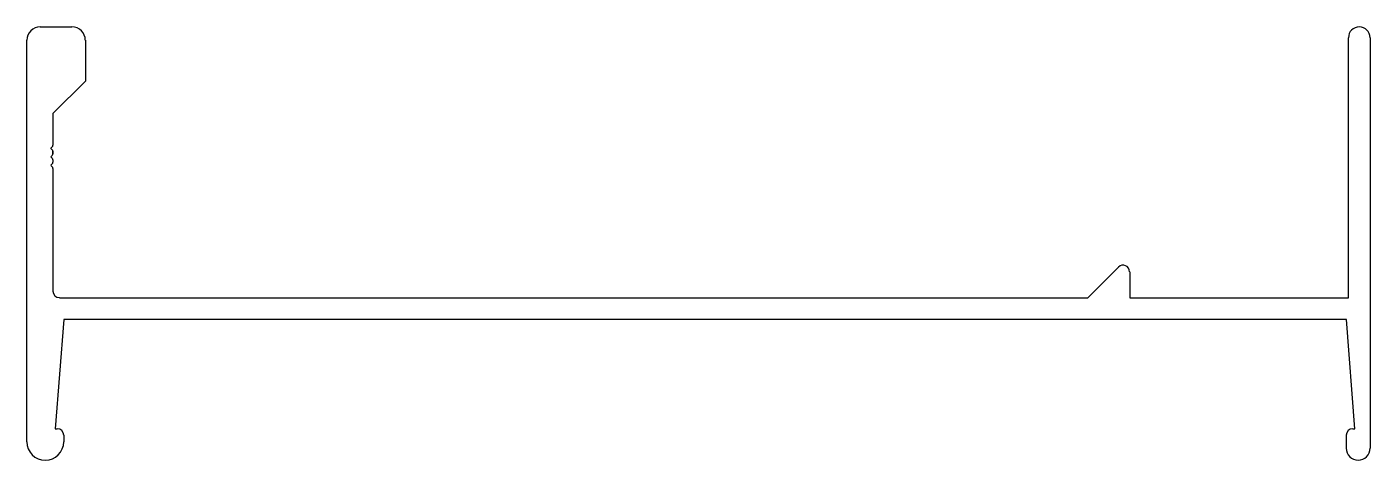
# Model space of a CAD drawing. Extents: x -75 to 82, y 4 to 55.
import ezdxf

# ---------------------------------------------------------------- set-up
doc = ezdxf.new("R2010")
doc.units = 0
doc.header["$MEASUREMENT"] = 0
doc.layers.get('0').update_dxf_attribs({"linetype": 'CONTINUOUS'})

msp = doc.modelspace()

# ---------------------------------------------------------------- linework, layer by layer
at = {"color": 7}
for p, q in [((-73.73, 54.85), (-70.02, 54.85)), ((79.64, 23.1), (79.64, 53.58)), ((80.91, 54.85), (80.91, 54.85)), ((82.18, 53.58), (82.18, 5.45)), ((-75.3, 6.21), (-75.3, 53.28)), ((-68.44, 53.28), (-68.44, 48.5)), ((-68.44, 48.5), (-72.25, 44.69)), ((-72.25, 44.69), (-72.25, 40.97)), ((-72.25, 40.97), (-72.25, 40.97)), ((-72.25, 40.97), (-72.25, 40.97)), ((-72.25, 40.97), (-72.25, 40.97)), ((-72.33, 40.79), (-72.5, 40.62)), ((-72.5, 40.61), (-72.33, 40.44)), ((-72.33, 39.79), (-72.5, 39.62)), ((-72.5, 39.61), (-72.33, 39.44)), ((-72.25, 40.26), (-72.25, 39.97)), ((-72.25, 39.97), (-72.25, 40.26)), ((-72.25, 40.26), (-72.25, 39.97)), ((-72.25, 39.97), (-72.25, 40.26)), ((-72.25, 40.26), (-72.25, 39.97)), ((-72.33, 38.79), (-72.5, 38.62)), ((-72.5, 38.61), (-72.33, 38.44)), ((-72.25, 39.26), (-72.25, 38.97)), ((-72.25, 38.26), (-72.25, 38.26)), ((-72.25, 38.26), (-72.25, 23.87)), ((49.1, 23.1), (52.69, 26.69)), ((53.99, 26.15), (53.99, 23.1)), ((-71.49, 23.1), (49.1, 23.1)), ((53.99, 23.1), (79.64, 23.1)), ((-70.98, 20.56), (-72, 7.74)), ((79.39, 20.56), (-70.98, 20.56)), ((80.4, 7.74), (79.39, 20.56)), ((-72, 7.74), (-71.74, 7.74)), ((-70.98, 6.97), (-70.98, 6.21)), ((79.39, 5.45), (79.39, 6.97)), ((80.15, 7.74), (80.4, 7.74)), ((-73.14, 4.05), (-73.14, 4.05)), ((80.78, 4.05), (80.78, 4.05))]:
    msp.add_line(p, q, dxfattribs=at)
for centre, radius, start, end in [((-73.73, 53.28), 1.57, 90, 180), ((-70.02, 53.28), 1.57, 0, 90), ((80.91, 53.58), 1.27, 90, 180), ((80.91, 53.58), 1.27, 0, 90), ((-72.5, 40.97), 0.25, 315, 360), ((-72.49, 40.61), 0.008, 135, 225), ((-72.49, 39.61), 0.008, 135, 225), ((-72.5, 40.26), 0.25, 0, 45), ((-72.5, 39.97), 0.25, 315, 0), ((-72.5, 39.26), 0.25, 360, 45), ((-72.49, 38.61), 0.008, 135, 225), ((-72.5, 38.97), 0.25, 315, 360), ((-72.5, 38.26), 0.25, 0, 45), ((53.22, 26.15), 0.762, 0, 135), ((-71.49, 23.87), 0.762, 180, 270), ((-71.74, 6.97), 0.762, 360, 90), ((80.15, 6.97), 0.762, 90, 180), ((-73.14, 6.21), 2.16, 180, 270), ((-73.14, 6.21), 2.16, 270, 360), ((80.78, 5.45), 1.4, 180, 270), ((80.78, 5.45), 1.4, 270, 360)]:
    msp.add_arc(centre, radius, start, end, dxfattribs=at)

doc.saveas('drawing.dxf')
